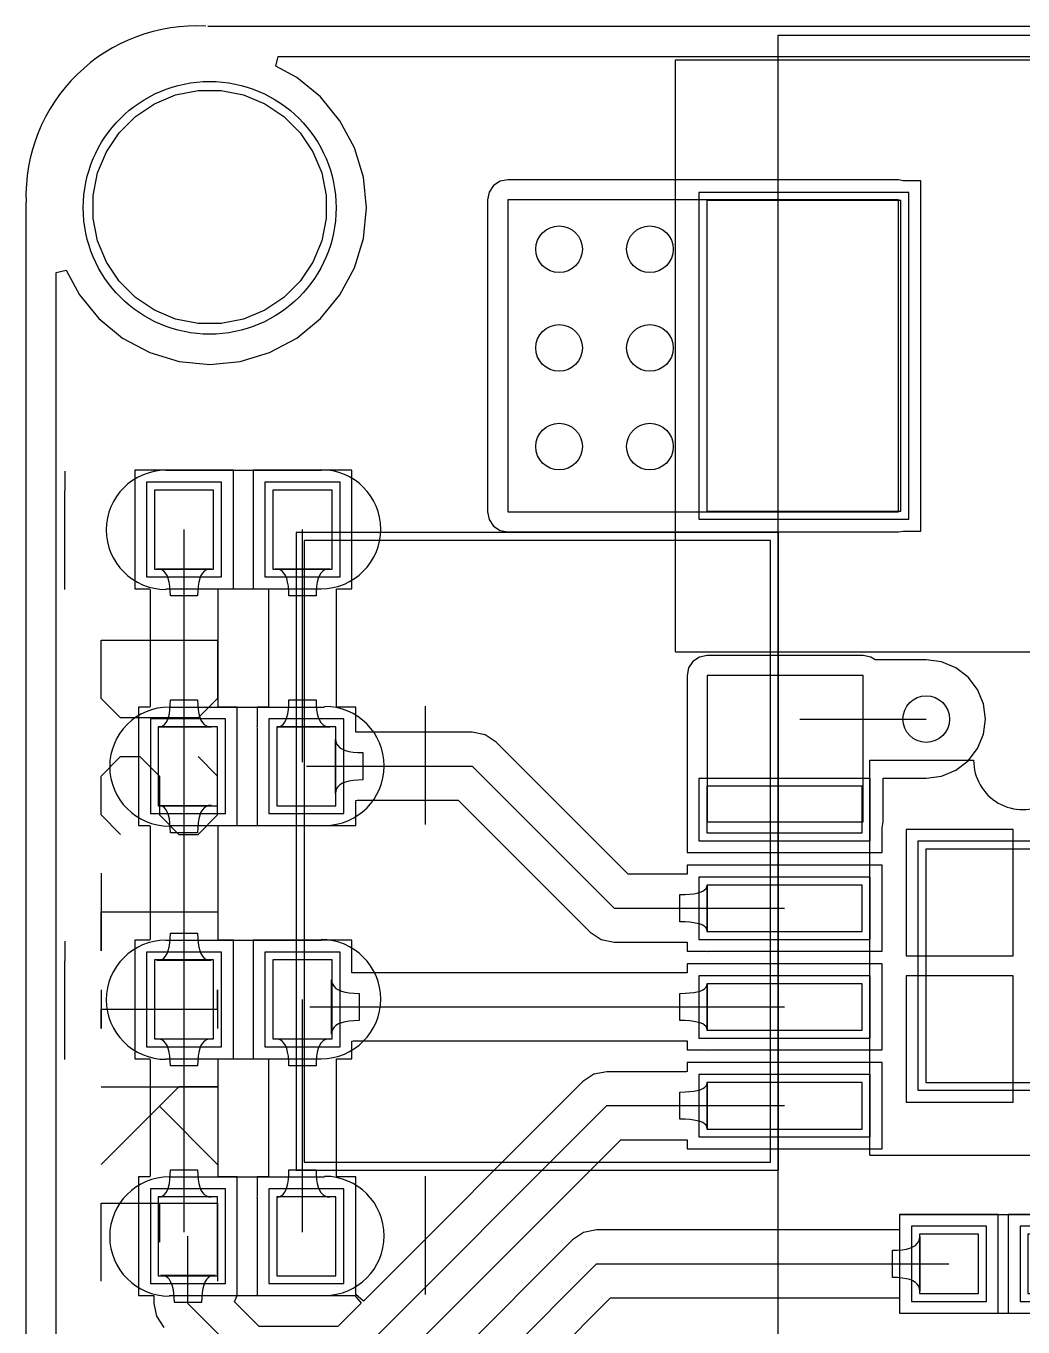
# Model space of a CAD drawing. Header units: millimetres. Extents: x 38 to 147, y 67 to 99.
# Drawn here: x 38.96 to 51.79, y 82.37 to 99.11 of the extents above; entities that cross this region are included whole.
import ezdxf

# ---------------------------------------------------------------- set-up
doc = ezdxf.new("R2010")
doc.units = ezdxf.units.MM
for name, color, linetype in [('BottomOverlay', 54, 'Continuous'), ('BottomPaste', 16, 'Continuous'), ('BottomSolder', 6, 'Continuous'), ('KeepOutLayer', 6, 'Continuous'), ('MultiLayer', 9, 'Continuous'), ('TopLayer', 1, 'Continuous'), ('TopOverlay', 2, 'Continuous'), ('TopPaste', 8, 'Continuous'), ('TopSolder', 216, 'Continuous')]:
    doc.layers.add(name, color=color, linetype=linetype)

# ---------------------------------------------------------------- blocks, each defined once
blk = doc.blocks.new('INTRODUCTOR_1R0_27')
at = {"layer": 'TopLayer'}
for p, q in [((-1.25, 2), (-1.25, -2)), ((1.25, 2), (-1.25, 2)), ((1.25, -2), (1.25, 2)), ((3.45, 2), (3.45, -2)), ((5.95, 2), (3.45, 2)), ((5.95, -2), (5.95, 2)), ((-1.25, -2), (1.25, -2)), ((3.45, -2), (5.95, -2))]:
    blk.add_line(p, q, dxfattribs=at)
at = {"layer": 'TopOverlay'}
for p, q in [((-1.778, 3.81), (-1.778, -3.81)), ((6.35, 3.81), (-1.778, 3.81)), ((6.35, 3.81), (6.35, -3.81)), ((6.35, -3.81), (-1.778, -3.81))]:
    blk.add_line(p, q, dxfattribs=at)
at = {"layer": 'TopPaste'}
for p, q in [((-1.25, 2), (-1.25, -2)), ((1.25, 2), (-1.25, 2)), ((1.25, -2), (1.25, 2)), ((3.45, 2), (3.45, -2)), ((5.95, 2), (3.45, 2)), ((5.95, -2), (5.95, 2)), ((-1.25, -2), (1.25, -2)), ((3.45, -2), (5.95, -2))]:
    blk.add_line(p, q, dxfattribs=at)
at = {"layer": 'TopSolder'}
for p, q in [((-1.352, 2.102), (-1.352, -2.102)), ((1.352, 2.102), (-1.352, 2.102)), ((1.352, -2.102), (1.352, 2.102)), ((3.348, 2.102), (3.348, -2.102)), ((6.052, 2.102), (3.348, 2.102)), ((6.052, -2.102), (6.052, 2.102)), ((-1.352, -2.102), (1.352, -2.102)), ((3.348, -2.102), (6.052, -2.102))]:
    blk.add_line(p, q, dxfattribs=at)
blk = doc.blocks.new('LED_28')
at = {"layer": 'TopLayer'}
for p, q in [((-1.143, 0.508), (-1.143, -0.508)), ((-0.381, 0.508), (-1.143, 0.508)), ((-0.381, -0.508), (-0.381, 0.508)), ((0.381, 0.508), (0.381, -0.508)), ((1.143, 0.508), (0.381, 0.508)), ((1.143, -0.508), (1.143, 0.508)), ((-1.143, -0.508), (-0.381, -0.508)), ((0.381, -0.508), (1.143, -0.508))]:
    blk.add_line(p, q, dxfattribs=at)
at = {"layer": 'TopOverlay'}
for p, q in [((-2.294, 0.751), (-2.294, 0.497)), ((1.003, 0.762), (-0.997, 0.762)), ((-2.294, 0.497), (-2.294, -0.773)), ((1.003, -0.762), (-0.997, -0.762))]:
    blk.add_line(p, q, dxfattribs=at)
for centre, start, end in [((-0.997, -0.004), 90, 270), ((1.003, 0.004), 270, 90)]:
    blk.add_arc(centre, 0.766, start, end, dxfattribs=at)
at = {"layer": 'TopPaste'}
for p, q in [((-1.143, 0.508), (-1.143, -0.508)), ((-0.381, 0.508), (-1.143, 0.508)), ((-0.381, -0.508), (-0.381, 0.508)), ((0.381, 0.508), (0.381, -0.508)), ((1.143, 0.508), (0.381, 0.508)), ((1.143, -0.508), (1.143, 0.508)), ((-1.143, -0.508), (-0.381, -0.508)), ((0.381, -0.508), (1.143, -0.508))]:
    blk.add_line(p, q, dxfattribs=at)
at = {"layer": 'TopSolder'}
for p, q in [((-1.245, 0.61), (-1.245, -0.61)), ((-0.279, 0.61), (-1.245, 0.61)), ((-0.279, -0.61), (-0.279, 0.61)), ((0.279, 0.61), (0.279, -0.61)), ((1.245, 0.61), (0.279, 0.61)), ((1.245, -0.61), (1.245, 0.61)), ((-1.245, -0.61), (-0.279, -0.61)), ((0.279, -0.61), (1.245, -0.61))]:
    blk.add_line(p, q, dxfattribs=at)
blk = doc.blocks.new('LED_29')
at = {"layer": 'TopLayer'}
for p, q in [((-1.143, 0.508), (-1.143, -0.508)), ((-0.381, 0.508), (-1.143, 0.508)), ((-0.381, -0.508), (-0.381, 0.508)), ((0.381, 0.508), (0.381, -0.508)), ((1.143, 0.508), (0.381, 0.508)), ((1.143, -0.508), (1.143, 0.508)), ((-1.143, -0.508), (-0.381, -0.508)), ((0.381, -0.508), (1.143, -0.508))]:
    blk.add_line(p, q, dxfattribs=at)
at = {"layer": 'TopOverlay'}
for p, q in [((-2.294, 0.751), (-2.294, 0.497)), ((1.003, 0.762), (-0.997, 0.762)), ((-2.294, 0.497), (-2.294, -0.773)), ((1.003, -0.762), (-0.997, -0.762))]:
    blk.add_line(p, q, dxfattribs=at)
for centre, start, end in [((-0.997, -0.004), 90, 270), ((1.003, 0.004), 270, 90)]:
    blk.add_arc(centre, 0.766, start, end, dxfattribs=at)
at = {"layer": 'TopPaste'}
for p, q in [((-1.143, 0.508), (-1.143, -0.508)), ((-0.381, 0.508), (-1.143, 0.508)), ((-0.381, -0.508), (-0.381, 0.508)), ((0.381, 0.508), (0.381, -0.508)), ((1.143, 0.508), (0.381, 0.508)), ((1.143, -0.508), (1.143, 0.508)), ((-1.143, -0.508), (-0.381, -0.508)), ((0.381, -0.508), (1.143, -0.508))]:
    blk.add_line(p, q, dxfattribs=at)
at = {"layer": 'TopSolder'}
for p, q in [((-1.245, 0.61), (-1.245, -0.61)), ((-0.279, 0.61), (-1.245, 0.61)), ((-0.279, -0.61), (-0.279, 0.61)), ((0.279, 0.61), (0.279, -0.61)), ((1.245, 0.61), (0.279, 0.61)), ((1.245, -0.61), (1.245, 0.61)), ((-1.245, -0.61), (-0.279, -0.61)), ((0.279, -0.61), (1.245, -0.61))]:
    blk.add_line(p, q, dxfattribs=at)
blk = doc.blocks.new('LED_30')
at = {"layer": 'TopLayer'}
for p, q in [((-1.143, 0.508), (-1.143, -0.508)), ((-0.381, 0.508), (-1.143, 0.508)), ((-0.381, -0.508), (-0.381, 0.508)), ((0.381, 0.508), (0.381, -0.508)), ((1.143, 0.508), (0.381, 0.508)), ((1.143, -0.508), (1.143, 0.508)), ((-1.143, -0.508), (-0.381, -0.508)), ((0.381, -0.508), (1.143, -0.508))]:
    blk.add_line(p, q, dxfattribs=at)
at = {"layer": 'TopOverlay'}
for p, q in [((-2.294, 0.751), (-2.294, 0.497)), ((-0.997, 0.762), (1.003, 0.762)), ((-2.294, -0.773), (-2.294, 0.497)), ((-0.997, -0.762), (1.003, -0.762))]:
    blk.add_line(p, q, dxfattribs=at)
for centre, start, end in [((-0.997, -0.004), 90, 270), ((1.003, 0.004), 270, 90)]:
    blk.add_arc(centre, 0.766, start, end, dxfattribs=at)
at = {"layer": 'TopPaste'}
for p, q in [((-1.143, 0.508), (-1.143, -0.508)), ((-0.381, 0.508), (-1.143, 0.508)), ((-0.381, -0.508), (-0.381, 0.508)), ((0.381, 0.508), (0.381, -0.508)), ((1.143, 0.508), (0.381, 0.508)), ((1.143, -0.508), (1.143, 0.508)), ((-1.143, -0.508), (-0.381, -0.508)), ((0.381, -0.508), (1.143, -0.508))]:
    blk.add_line(p, q, dxfattribs=at)
at = {"layer": 'TopSolder'}
for p, q in [((-1.245, 0.61), (-1.245, -0.61)), ((-0.279, 0.61), (-1.245, 0.61)), ((-0.279, -0.61), (-0.279, 0.61)), ((0.279, 0.61), (0.279, -0.61)), ((1.245, 0.61), (0.279, 0.61)), ((1.245, -0.61), (1.245, 0.61)), ((-1.245, -0.61), (-0.279, -0.61)), ((0.279, -0.61), (1.245, -0.61))]:
    blk.add_line(p, q, dxfattribs=at)
blk = doc.blocks.new('LED_31')
at = {"layer": 'TopLayer'}
for p, q in [((-1.143, 0.508), (-1.143, -0.508)), ((-0.381, 0.508), (-1.143, 0.508)), ((-0.381, -0.508), (-0.381, 0.508)), ((0.381, 0.508), (0.381, -0.508)), ((1.143, 0.508), (0.381, 0.508)), ((1.143, -0.508), (1.143, 0.508)), ((-1.143, -0.508), (-0.381, -0.508)), ((0.381, -0.508), (1.143, -0.508))]:
    blk.add_line(p, q, dxfattribs=at)
at = {"layer": 'TopOverlay'}
for p, q in [((-2.294, 0.751), (-2.294, 0.497)), ((-0.997, 0.762), (1.003, 0.762)), ((-2.294, -0.773), (-2.294, 0.497)), ((-0.997, -0.762), (1.003, -0.762))]:
    blk.add_line(p, q, dxfattribs=at)
for centre, start, end in [((-0.997, -0.004), 90, 270), ((1.003, 0.004), 270, 90)]:
    blk.add_arc(centre, 0.766, start, end, dxfattribs=at)
at = {"layer": 'TopPaste'}
for p, q in [((-1.143, 0.508), (-1.143, -0.508)), ((-0.381, 0.508), (-1.143, 0.508)), ((-0.381, -0.508), (-0.381, 0.508)), ((0.381, 0.508), (0.381, -0.508)), ((1.143, 0.508), (0.381, 0.508)), ((1.143, -0.508), (1.143, 0.508)), ((-1.143, -0.508), (-0.381, -0.508)), ((0.381, -0.508), (1.143, -0.508))]:
    blk.add_line(p, q, dxfattribs=at)
at = {"layer": 'TopSolder'}
for p, q in [((-1.245, 0.61), (-1.245, -0.61)), ((-0.279, 0.61), (-1.245, 0.61)), ((-0.279, -0.61), (-0.279, 0.61)), ((0.279, 0.61), (0.279, -0.61)), ((1.245, 0.61), (0.279, 0.61)), ((1.245, -0.61), (1.245, 0.61)), ((-1.245, -0.61), (-0.279, -0.61)), ((0.279, -0.61), (1.245, -0.61))]:
    blk.add_line(p, q, dxfattribs=at)
blk = doc.blocks.new('R0603_51')
at = {"layer": 'TopLayer'}
for p, q in [((-1.079, 0.381), (-1.079, -0.381)), ((-0.317, 0.381), (-1.079, 0.381)), ((-0.317, -0.381), (-0.317, 0.381)), ((0.317, 0.381), (0.317, -0.381)), ((1.079, 0.381), (0.317, 0.381)), ((1.079, -0.381), (1.079, 0.381)), ((-1.079, -0.381), (-0.317, -0.381)), ((0.317, -0.381), (1.079, -0.381))]:
    blk.add_line(p, q, dxfattribs=at)
at = {"layer": 'TopOverlay'}
for p, q in [((-1.333, -0.635), (-1.333, 0.635)), ((-1.333, 0.635), (1.333, 0.635)), ((1.333, -0.635), (1.333, 0.635)), ((-1.333, -0.635), (1.333, -0.635))]:
    blk.add_line(p, q, dxfattribs=at)
at = {"layer": 'TopPaste'}
for p, q in [((-1.079, 0.381), (-1.079, -0.381)), ((-0.317, 0.381), (-1.079, 0.381)), ((-0.317, -0.381), (-0.317, 0.381)), ((0.317, 0.381), (0.317, -0.381)), ((1.079, 0.381), (0.317, 0.381)), ((1.079, -0.381), (1.079, 0.381)), ((-1.079, -0.381), (-0.317, -0.381)), ((0.317, -0.381), (1.079, -0.381))]:
    blk.add_line(p, q, dxfattribs=at)
at = {"layer": 'TopSolder'}
for p, q in [((-1.181, 0.483), (-1.181, -0.483)), ((-0.216, 0.483), (-1.181, 0.483)), ((-0.216, -0.483), (-0.216, 0.483)), ((0.216, 0.483), (0.216, -0.483)), ((1.181, 0.483), (0.216, 0.483)), ((1.181, -0.483), (1.181, 0.483)), ((-1.181, -0.483), (-0.216, -0.483)), ((0.216, -0.483), (1.181, -0.483))]:
    blk.add_line(p, q, dxfattribs=at)
blk = doc.blocks.new('IP5306_60')
at = {"layer": 'TopLayer'}
for p, q in [((-4.084, 1.675), (-4.084, 1.075)), ((-2.085, 1.675), (-4.084, 1.675)), ((-2.085, 1.075), (-2.085, 1.675)), ((1.963, 1.675), (1.963, 1.075)), ((3.963, 1.675), (1.963, 1.675)), ((3.963, 1.075), (3.963, 1.675)), ((-4.084, 1.075), (-2.085, 1.075)), ((1.963, 1.075), (3.963, 1.075)), ((-1.267, 0.865), (-1.267, -2.135)), ((1.233, 0.865), (-1.267, 0.865)), ((1.233, -2.135), (1.233, 0.865)), ((-4.084, 0.405), (-4.084, -0.195)), ((-2.085, 0.405), (-4.084, 0.405)), ((-2.085, -0.195), (-2.085, 0.405)), ((1.963, 0.405), (1.963, -0.195)), ((3.963, 0.405), (1.963, 0.405)), ((3.963, -0.195), (3.963, 0.405)), ((-4.084, -0.195), (-2.085, -0.195)), ((1.963, -0.195), (3.963, -0.195)), ((-4.084, -0.865), (-4.084, -1.465)), ((-2.085, -0.865), (-4.084, -0.865)), ((-2.085, -1.465), (-2.085, -0.865)), ((1.963, -0.865), (1.963, -1.465)), ((3.963, -0.865), (1.963, -0.865)), ((3.963, -1.465), (3.963, -0.865)), ((-4.084, -1.465), (-2.085, -1.465)), ((1.963, -1.465), (3.963, -1.465)), ((-4.084, -2.135), (-4.084, -2.735)), ((-2.085, -2.135), (-4.084, -2.135)), ((-2.085, -2.735), (-2.085, -2.135)), ((-1.267, -2.135), (1.233, -2.135)), ((1.963, -2.135), (1.963, -2.735)), ((3.963, -2.135), (1.963, -2.135)), ((3.963, -2.735), (3.963, -2.135)), ((-4.084, -2.735), (-2.085, -2.735)), ((1.963, -2.735), (3.963, -2.735))]:
    blk.add_line(p, q, dxfattribs=at)
at = {"layer": 'TopOverlay'}
for p, q in [((-1.987, -3.07), (-1.987, 2.01)), ((-1.987, 2.01), (-0.652, 2.01)), ((0.618, 2.01), (1.853, 2.01)), ((1.853, -3.07), (1.853, 2.01)), ((-1.987, -3.07), (1.853, -3.07))]:
    blk.add_line(p, q, dxfattribs=at)
blk.add_arc((-0.017, 2.01), 0.635, 180, 0, dxfattribs=at)
at = {"layer": 'TopPaste'}
for p, q in [((-4.084, 1.675), (-4.084, 1.075)), ((-2.085, 1.675), (-4.084, 1.675)), ((-2.085, 1.075), (-2.085, 1.675)), ((1.963, 1.675), (1.963, 1.075)), ((3.963, 1.675), (1.963, 1.675)), ((3.963, 1.075), (3.963, 1.675)), ((-4.084, 1.075), (-2.085, 1.075)), ((1.963, 1.075), (3.963, 1.075)), ((-1.267, 0.865), (-1.267, -2.135)), ((1.233, 0.865), (-1.267, 0.865)), ((1.233, -2.135), (1.233, 0.865)), ((-4.084, 0.405), (-4.084, -0.195)), ((-2.085, 0.405), (-4.084, 0.405)), ((-2.085, -0.195), (-2.085, 0.405)), ((1.963, 0.405), (1.963, -0.195)), ((3.963, 0.405), (1.963, 0.405)), ((3.963, -0.195), (3.963, 0.405)), ((-4.084, -0.195), (-2.085, -0.195)), ((1.963, -0.195), (3.963, -0.195)), ((-4.084, -0.865), (-4.084, -1.465)), ((-2.085, -0.865), (-4.084, -0.865)), ((-2.085, -1.465), (-2.085, -0.865)), ((1.963, -0.865), (1.963, -1.465)), ((3.963, -0.865), (1.963, -0.865)), ((3.963, -1.465), (3.963, -0.865)), ((-4.084, -1.465), (-2.085, -1.465)), ((1.963, -1.465), (3.963, -1.465)), ((-4.084, -2.135), (-4.084, -2.735)), ((-2.085, -2.135), (-4.084, -2.135)), ((-2.085, -2.735), (-2.085, -2.135)), ((-1.267, -2.135), (1.233, -2.135)), ((1.963, -2.135), (1.963, -2.735)), ((3.963, -2.135), (1.963, -2.135)), ((3.963, -2.735), (3.963, -2.135)), ((-4.084, -2.735), (-2.085, -2.735)), ((1.963, -2.735), (3.963, -2.735))]:
    blk.add_line(p, q, dxfattribs=at)
at = {"layer": 'TopSolder'}
for p, q in [((-4.186, 1.777), (-4.186, 0.974)), ((-1.983, 1.777), (-4.186, 1.777)), ((-1.983, 0.974), (-1.983, 1.777)), ((1.862, 1.777), (1.862, 0.974)), ((4.065, 1.777), (1.862, 1.777)), ((4.065, 0.974), (4.065, 1.777)), ((-4.186, 0.974), (-1.983, 0.974)), ((-1.368, 0.967), (-1.368, -2.237)), ((1.335, 0.967), (-1.368, 0.967)), ((1.335, -2.237), (1.335, 0.967)), ((1.862, 0.974), (4.065, 0.974)), ((-4.186, 0.507), (-4.186, -0.296)), ((-1.983, 0.507), (-4.186, 0.507)), ((-1.983, -0.296), (-1.983, 0.507)), ((1.862, 0.507), (1.862, -0.296)), ((4.065, 0.507), (1.862, 0.507)), ((4.065, -0.296), (4.065, 0.507)), ((-4.186, -0.296), (-1.983, -0.296)), ((1.862, -0.296), (4.065, -0.296)), ((-4.186, -0.763), (-4.186, -1.566)), ((-1.983, -0.763), (-4.186, -0.763)), ((-1.983, -1.566), (-1.983, -0.763)), ((1.862, -0.763), (1.862, -1.566)), ((4.065, -0.763), (1.862, -0.763)), ((4.065, -1.566), (4.065, -0.763)), ((-4.186, -1.566), (-1.983, -1.566)), ((1.862, -1.566), (4.065, -1.566)), ((-4.186, -2.033), (-4.186, -2.836)), ((-1.983, -2.033), (-4.186, -2.033)), ((-1.983, -2.836), (-1.983, -2.033)), ((1.862, -2.033), (1.862, -2.836)), ((4.065, -2.033), (1.862, -2.033)), ((4.065, -2.836), (4.065, -2.033)), ((-1.368, -2.237), (1.335, -2.237)), ((-4.186, -2.836), (-1.983, -2.836)), ((1.862, -2.836), (4.065, -2.836))]:
    blk.add_line(p, q, dxfattribs=at)
blk = doc.blocks.new('18650_SMT_B_63')
at = {"layer": 'BottomOverlay'}
for p, q in [((69.985, 9.42), (69.985, -11.58)), ((69.985, -11.58), (-7.015, -11.58))]:
    blk.add_line(p, q, dxfattribs=at)
at = {"layer": 'BottomPaste'}
for p, q in [((70.085, 2.92), (70.085, -5.08)), ((76.085, 2.92), (70.085, 2.92)), ((76.085, -5.08), (76.085, 2.92)), ((70.085, -5.08), (76.085, -5.08))]:
    blk.add_line(p, q, dxfattribs=at)
at = {"layer": 'BottomSolder'}
for p, q in [((69.983, 3.022), (69.983, -5.181)), ((76.187, 3.022), (69.983, 3.022)), ((76.187, -5.181), (76.187, 3.022)), ((69.983, -5.181), (76.187, -5.181))]:
    blk.add_line(p, q, dxfattribs=at)

msp = doc.modelspace()

# ---------------------------------------------------------------- linework, layer by layer
at = {"layer": 'BottomOverlay'}
for p, q in [((39.928, 91.211), (41.427, 91.211)), ((39.928, 90.462), (39.928, 91.211)), ((41.427, 91.211), (41.427, 90.462)), ((40.178, 90.212), (39.928, 90.462)), ((41.427, 90.462), (41.177, 90.212)), ((41.177, 90.212), (40.178, 90.212)), ((39.928, 89.462), (40.178, 89.712)), ((40.178, 89.712), (40.428, 89.712)), ((40.428, 89.712), (40.678, 89.462)), ((41.427, 89.462), (41.177, 89.712)), ((39.928, 88.962), (39.928, 89.462)), ((40.678, 89.462), (40.678, 88.962)), ((41.427, 88.962), (41.427, 89.462)), ((40.178, 88.712), (39.928, 88.962)), ((40.678, 88.962), (40.928, 88.712)), ((41.177, 88.712), (41.427, 88.962)), ((40.928, 88.712), (41.177, 88.712)), ((39.928, 88.212), (39.928, 87.213)), ((39.928, 87.213), (39.928, 87.713)), ((39.928, 87.713), (41.427, 87.713)), ((39.928, 86.713), (39.928, 86.213)), ((41.427, 86.463), (41.427, 86.713)), ((41.427, 86.713), (41.427, 86.213)), ((39.928, 86.213), (39.928, 86.463)), ((39.928, 86.463), (41.427, 86.463)), ((39.928, 85.463), (41.427, 85.463)), ((40.928, 85.463), (39.928, 84.464)), ((41.427, 85.463), (40.928, 85.463)), ((39.928, 84.464), (40.678, 85.213)), ((40.678, 85.213), (41.427, 84.464)), ((39.928, 82.964), (39.928, 83.964)), ((39.928, 83.964), (41.427, 83.964)), ((40.678, 83.964), (40.678, 83.464)), ((41.427, 83.964), (41.427, 82.964))]:
    msp.add_line(p, q, dxfattribs=at)
at = {"layer": 'KeepOutLayer'}
for p, q in [((41.3, 99.111), (141.272, 99.111)), ((38.964, 68.859), (38.964, 96.847))]:
    msp.add_line(p, q, dxfattribs=at)
msp.add_circle((41.326, 96.774), 1.626, dxfattribs=at)
msp.add_arc((41.15, 96.926), 2.188, 86.6822, 182.0503, dxfattribs=at)
at = {"layer": 'MultiLayer'}
for p, q in [((40.888, 98.227), (41.178, 98.284)), ((41.178, 98.284), (41.326, 98.284)), ((41.326, 98.284), (41.474, 98.284)), ((41.474, 98.284), (41.763, 98.227)), ((40.37, 97.949), (40.615, 98.114)), ((40.615, 98.114), (40.888, 98.227)), ((41.763, 98.227), (42.036, 98.114)), ((42.036, 98.114), (42.282, 97.949)), ((40.161, 97.74), (40.37, 97.949)), ((42.282, 97.949), (42.491, 97.74)), ((39.997, 97.495), (40.161, 97.74)), ((42.491, 97.74), (42.655, 97.495)), ((39.883, 97.222), (39.997, 97.495)), ((42.655, 97.495), (42.768, 97.222)), ((39.826, 96.932), (39.883, 97.222)), ((42.768, 97.222), (42.826, 96.932)), ((39.826, 96.784), (39.826, 96.932)), ((42.826, 96.932), (42.826, 96.784)), ((39.826, 96.637), (39.826, 96.784)), ((42.826, 96.784), (42.826, 96.637)), ((39.883, 96.347), (39.826, 96.637)), ((42.826, 96.637), (42.768, 96.347)), ((39.997, 96.074), (39.883, 96.347)), ((42.768, 96.347), (42.655, 96.074)), ((40.161, 95.828), (39.997, 96.074)), ((42.655, 96.074), (42.491, 95.828)), ((40.37, 95.619), (40.161, 95.828)), ((42.491, 95.828), (42.282, 95.619)), ((40.615, 95.455), (40.37, 95.619)), ((42.282, 95.619), (42.036, 95.455)), ((40.888, 95.342), (40.615, 95.455)), ((42.036, 95.455), (41.763, 95.342)), ((41.178, 95.284), (40.888, 95.342)), ((41.326, 95.284), (41.178, 95.284)), ((41.326, 95.284), (41.326, 95.284)), ((41.474, 95.284), (41.326, 95.284)), ((41.763, 95.342), (41.474, 95.284))]:
    msp.add_line(p, q, dxfattribs=at)
for centre in [(45.822, 96.241), (46.99, 96.241), (45.822, 94.971), (46.99, 94.971), (45.822, 93.701), (46.99, 93.701), (50.546, 90.195)]:
    msp.add_circle(centre, 0.3, dxfattribs=at)
at = {"layer": 'TopLayer'}
for p, q in [((42.175, 98.595), (42.207, 98.722)), ((42.207, 98.722), (61.93, 98.722)), ((42.446, 98.45), (42.175, 98.595)), ((42.752, 98.2), (42.446, 98.45)), ((43.002, 97.894), (42.752, 98.2)), ((43.189, 97.546), (43.002, 97.894)), ((43.303, 97.167), (43.189, 97.546)), ((43.342, 96.774), (43.303, 97.167)), ((45.062, 97.115), (44.978, 97.059)), ((45.161, 97.135), (45.062, 97.115)), ((50.19, 97.135), (45.161, 97.135)), ((50.249, 97.123), (50.19, 97.135)), ((50.475, 97.123), (50.249, 97.123)), ((50.475, 92.615), (50.475, 97.123)), ((44.922, 96.975), (44.902, 96.876)), ((44.978, 97.059), (44.922, 96.975)), ((43.303, 96.381), (43.342, 96.774)), ((44.902, 96.876), (44.902, 92.862)), ((45.161, 96.876), (45.161, 92.862)), ((50.19, 96.876), (45.161, 96.876)), ((50.19, 92.862), (50.19, 96.876)), ((43.189, 96.002), (43.303, 96.381)), ((39.352, 95.94), (39.479, 95.971)), ((39.352, 81.933), (39.352, 95.94)), ((39.479, 95.971), (39.649, 95.654)), ((43.002, 95.654), (43.189, 96.002)), ((39.649, 95.654), (39.9, 95.348)), ((42.752, 95.348), (43.002, 95.654)), ((39.9, 95.348), (40.206, 95.098)), ((42.446, 95.098), (42.752, 95.348)), ((40.206, 95.098), (40.554, 94.911)), ((42.097, 94.911), (42.446, 95.098)), ((40.554, 94.911), (40.932, 94.796)), ((40.932, 94.796), (41.326, 94.758)), ((41.326, 94.758), (41.719, 94.796)), ((41.719, 94.796), (42.097, 94.911)), ((41.631, 93.396), (40.361, 93.396)), ((40.361, 93.396), (40.361, 91.872)), ((41.631, 91.872), (41.631, 93.396)), ((43.155, 93.396), (41.885, 93.396)), ((41.885, 93.396), (41.885, 91.872)), ((43.155, 91.872), (43.155, 93.396)), ((44.902, 92.862), (44.922, 92.763)), ((44.922, 92.763), (44.978, 92.679)), ((45.161, 92.862), (50.19, 92.862)), ((40.996, 83.591), (40.996, 92.634)), ((42.52, 89.639), (42.52, 92.634)), ((44.978, 92.679), (45.062, 92.623)), ((45.062, 92.623), (45.161, 92.603)), ((45.161, 92.603), (50.19, 92.603)), ((50.19, 92.603), (50.249, 92.615)), ((50.249, 92.615), (50.475, 92.615)), ((40.679, 92.125), (40.646, 92.129)), ((40.646, 92.129), (41.346, 92.129)), ((40.709, 92.115), (40.679, 92.125)), ((40.735, 92.097), (40.709, 92.115)), ((40.758, 92.073), (40.735, 92.097)), ((40.777, 92.041), (40.758, 92.073)), ((41.234, 92.073), (41.214, 92.041)), ((41.256, 92.097), (41.234, 92.073)), ((41.283, 92.115), (41.256, 92.097)), ((41.312, 92.125), (41.283, 92.115)), ((41.346, 92.129), (41.312, 92.125)), ((42.203, 92.125), (42.17, 92.129)), ((42.17, 92.129), (42.87, 92.129)), ((42.233, 92.115), (42.203, 92.125)), ((42.259, 92.097), (42.233, 92.115)), ((42.282, 92.073), (42.259, 92.097)), ((42.301, 92.041), (42.282, 92.073)), ((42.758, 92.073), (42.738, 92.041)), ((42.78, 92.097), (42.758, 92.073)), ((42.807, 92.115), (42.78, 92.097)), ((42.836, 92.125), (42.807, 92.115)), ((42.87, 92.129), (42.836, 92.125)), ((40.793, 92.003), (40.777, 92.041)), ((40.805, 91.957), (40.793, 92.003)), ((40.814, 91.905), (40.805, 91.957)), ((41.186, 91.957), (41.178, 91.905)), ((41.199, 92.003), (41.186, 91.957)), ((41.214, 92.041), (41.199, 92.003)), ((42.317, 92.003), (42.301, 92.041)), ((42.329, 91.957), (42.317, 92.003)), ((42.338, 91.905), (42.329, 91.957)), ((42.71, 91.957), (42.702, 91.905)), ((42.723, 92.003), (42.71, 91.957)), ((42.738, 92.041), (42.723, 92.003)), ((40.361, 91.872), (40.557, 91.872)), ((40.557, 91.872), (40.558, 91.853)), ((40.558, 91.853), (40.558, 90.361)), ((40.819, 91.845), (40.814, 91.905)), ((40.821, 91.779), (40.819, 91.845)), ((41.171, 91.779), (40.821, 91.779)), ((41.172, 91.845), (41.171, 91.779)), ((41.178, 91.905), (41.172, 91.845)), ((41.433, 91.853), (41.435, 91.872)), ((41.433, 90.369), (41.433, 91.853)), ((41.435, 91.872), (41.631, 91.872)), ((41.885, 91.872), (42.081, 91.872)), ((42.081, 91.872), (42.082, 91.853)), ((42.082, 91.853), (42.082, 90.361)), ((42.343, 91.845), (42.338, 91.905)), ((42.345, 91.779), (42.343, 91.845)), ((42.695, 91.779), (42.345, 91.779)), ((42.696, 91.845), (42.695, 91.779)), ((42.702, 91.905), (42.696, 91.845)), ((42.957, 91.853), (42.959, 91.872)), ((42.957, 90.369), (42.957, 91.853)), ((42.959, 91.872), (43.155, 91.872)), ((47.543, 90.937), (47.487, 90.853)), ((47.627, 90.993), (47.543, 90.937)), ((47.727, 91.013), (47.627, 90.993)), ((49.733, 91.013), (47.727, 91.013)), ((49.832, 90.993), (49.733, 91.013)), ((49.889, 90.956), (49.832, 90.993)), ((50.546, 90.956), (49.889, 90.956)), ((50.743, 90.93), (50.546, 90.956)), ((50.926, 90.854), (50.743, 90.93)), ((47.487, 90.853), (47.468, 90.754)), ((47.468, 90.754), (47.468, 88.875)), ((47.727, 90.754), (47.727, 88.875)), ((49.733, 90.754), (47.727, 90.754)), ((49.733, 88.875), (49.733, 90.754)), ((51.084, 90.733), (50.926, 90.854)), ((51.205, 90.576), (51.084, 90.733)), ((51.281, 90.392), (51.205, 90.576)), ((40.819, 90.376), (40.821, 90.443)), ((40.821, 90.443), (41.171, 90.443)), ((41.171, 90.443), (41.172, 90.376)), ((42.343, 90.376), (42.345, 90.443)), ((42.345, 90.443), (42.695, 90.443)), ((42.695, 90.443), (42.696, 90.376)), ((40.557, 90.35), (40.411, 90.35)), ((40.411, 90.35), (40.411, 90.102)), ((40.558, 90.361), (40.557, 90.35)), ((40.796, 90.219), (40.807, 90.264)), ((40.807, 90.264), (40.815, 90.317)), ((40.815, 90.317), (40.819, 90.376)), ((41.172, 90.376), (41.178, 90.317)), ((41.178, 90.317), (41.186, 90.264)), ((41.186, 90.264), (41.199, 90.219)), ((41.435, 90.35), (41.433, 90.369)), ((41.681, 90.35), (41.435, 90.35)), ((41.681, 88.826), (41.681, 90.35)), ((42.081, 90.35), (41.935, 90.35)), ((41.935, 90.35), (41.935, 90.102)), ((42.082, 90.361), (42.081, 90.35)), ((42.32, 90.219), (42.331, 90.264)), ((42.331, 90.264), (42.339, 90.317)), ((42.339, 90.317), (42.343, 90.376)), ((42.696, 90.376), (42.702, 90.317)), ((42.702, 90.317), (42.71, 90.264)), ((42.71, 90.264), (42.723, 90.219)), ((42.959, 90.35), (42.957, 90.369)), ((43.205, 90.35), (42.959, 90.35)), ((43.205, 90.027), (43.205, 90.35)), ((51.307, 90.195), (51.281, 90.392)), ((40.411, 90.102), (40.409, 90.093)), ((40.409, 90.093), (40.411, 90.083)), ((40.411, 90.083), (40.411, 90.062)), ((40.668, 90.093), (40.697, 90.096)), ((41.346, 90.093), (40.668, 90.093)), ((40.697, 90.096), (40.723, 90.107)), ((40.723, 90.107), (40.746, 90.124)), ((40.746, 90.124), (40.766, 90.149)), ((40.766, 90.149), (40.783, 90.18)), ((40.783, 90.18), (40.796, 90.219)), ((41.199, 90.219), (41.214, 90.18)), ((41.214, 90.18), (41.234, 90.149)), ((41.234, 90.149), (41.256, 90.124)), ((41.256, 90.124), (41.283, 90.107)), ((41.283, 90.107), (41.312, 90.096)), ((41.312, 90.096), (41.346, 90.093)), ((41.935, 90.102), (41.933, 90.093)), ((41.933, 90.093), (41.935, 90.083)), ((41.935, 90.083), (41.935, 90.062)), ((42.192, 90.093), (42.221, 90.096)), ((42.87, 90.093), (42.192, 90.093)), ((42.221, 90.096), (42.247, 90.107)), ((42.247, 90.107), (42.27, 90.124)), ((42.27, 90.124), (42.29, 90.149)), ((42.29, 90.149), (42.307, 90.18)), ((42.307, 90.18), (42.32, 90.219)), ((42.723, 90.219), (42.738, 90.18)), ((42.738, 90.18), (42.758, 90.149)), ((42.758, 90.149), (42.78, 90.124)), ((42.78, 90.124), (42.807, 90.107)), ((42.807, 90.107), (42.836, 90.096)), ((42.836, 90.096), (42.87, 90.093)), ((48.92, 90.195), (50.546, 90.195)), ((51.281, 89.999), (51.307, 90.195)), ((40.411, 90.062), (40.411, 90.062)), ((40.411, 90.062), (40.411, 90.061)), ((40.411, 90.061), (40.411, 89.114)), ((41.935, 90.062), (41.935, 90.062)), ((41.935, 90.062), (41.935, 90.061)), ((41.935, 90.061), (41.935, 88.826)), ((42.945, 89.238), (42.945, 89.938)), ((42.945, 89.938), (42.949, 89.905)), ((42.949, 89.905), (42.959, 89.875)), ((43.223, 90.025), (43.205, 90.027)), ((44.702, 90.025), (43.223, 90.025)), ((44.869, 89.992), (44.702, 90.025)), ((45.011, 89.897), (44.869, 89.992)), ((46.71, 88.198), (45.011, 89.897)), ((51.205, 89.815), (51.281, 89.999)), ((42.959, 89.875), (42.977, 89.849)), ((42.977, 89.849), (43.002, 89.826)), ((43.002, 89.826), (43.034, 89.807)), ((43.034, 89.807), (43.072, 89.791)), ((43.072, 89.791), (43.118, 89.779)), ((43.118, 89.779), (43.171, 89.77)), ((43.171, 89.77), (43.231, 89.765)), ((43.231, 89.765), (43.298, 89.763)), ((43.298, 89.763), (43.298, 89.413)), ((51.084, 89.658), (51.205, 89.815)), ((42.57, 89.588), (44.702, 89.588)), ((44.702, 89.588), (46.529, 87.761)), ((50.926, 89.537), (51.084, 89.658)), ((43.118, 89.397), (43.072, 89.385)), ((43.171, 89.406), (43.118, 89.397)), ((43.231, 89.411), (43.171, 89.406)), ((43.298, 89.413), (43.231, 89.411)), ((49.992, 88.875), (49.992, 89.435)), ((49.992, 89.435), (50.546, 89.435)), ((50.546, 89.435), (50.743, 89.461)), ((50.743, 89.461), (50.926, 89.537)), ((42.949, 89.271), (42.945, 89.238)), ((42.959, 89.301), (42.949, 89.271)), ((42.977, 89.327), (42.959, 89.301)), ((43.002, 89.35), (42.977, 89.327)), ((43.034, 89.369), (43.002, 89.35)), ((43.072, 89.385), (43.034, 89.369)), ((40.411, 89.092), (40.409, 89.082)), ((40.409, 89.082), (40.411, 89.072)), ((40.411, 89.114), (40.411, 89.114)), ((40.411, 89.114), (40.411, 89.113)), ((40.411, 89.113), (40.411, 89.092)), ((40.411, 89.072), (40.411, 88.826)), ((40.668, 89.083), (41.346, 89.086)), ((40.697, 89.079), (40.668, 89.083)), ((40.723, 89.069), (40.697, 89.079)), ((40.746, 89.051), (40.723, 89.069)), ((41.283, 89.072), (41.256, 89.054)), ((41.312, 89.082), (41.283, 89.072)), ((41.346, 89.086), (41.312, 89.082)), ((43.205, 89.149), (43.223, 89.15)), ((43.205, 88.826), (43.205, 89.149)), ((43.223, 89.15), (44.521, 89.15)), ((44.521, 89.15), (46.22, 87.452)), ((40.766, 89.027), (40.746, 89.051)), ((40.783, 88.995), (40.766, 89.027)), ((40.796, 88.957), (40.783, 88.995)), ((40.807, 88.911), (40.796, 88.957)), ((40.815, 88.859), (40.807, 88.911)), ((41.186, 88.913), (41.178, 88.86)), ((41.199, 88.958), (41.186, 88.913)), ((41.214, 88.997), (41.199, 88.958)), ((41.234, 89.029), (41.214, 88.997)), ((41.256, 89.054), (41.234, 89.029)), ((40.411, 88.826), (40.557, 88.826)), ((40.557, 88.826), (40.558, 88.814)), ((40.558, 88.814), (40.558, 87.367)), ((40.819, 88.799), (40.815, 88.859)), ((40.821, 88.733), (40.819, 88.799)), ((41.171, 88.733), (40.821, 88.733)), ((41.172, 88.8), (41.171, 88.733)), ((41.178, 88.86), (41.172, 88.8)), ((41.433, 88.808), (41.435, 88.826)), ((41.433, 87.367), (41.433, 88.808)), ((41.435, 88.826), (41.681, 88.826)), ((41.935, 88.826), (43.205, 88.826)), ((47.468, 88.875), (47.469, 88.87)), ((47.469, 88.87), (47.469, 88.477)), ((47.727, 88.875), (49.733, 88.875)), ((49.977, 88.796), (49.992, 88.875)), ((49.977, 88.477), (49.977, 88.796)), ((51.664, 88.774), (50.287, 88.774)), ((50.287, 88.774), (50.287, 87.147)), ((51.664, 87.147), (51.664, 88.774)), ((47.469, 88.477), (49.977, 88.477)), ((47.716, 88.315), (47.469, 88.315)), ((47.469, 88.315), (47.469, 88.199)), ((47.726, 88.317), (47.716, 88.315)), ((47.735, 88.315), (47.726, 88.317)), ((49.977, 88.315), (47.735, 88.315)), ((49.977, 87.207), (49.977, 88.315)), ((47.456, 88.198), (46.71, 88.198)), ((47.469, 88.199), (47.456, 88.198)), ((47.722, 88.035), (47.726, 88.058)), ((47.726, 88.058), (47.726, 87.464)), ((47.376, 87.936), (47.442, 87.937)), ((47.376, 87.586), (47.376, 87.936)), ((47.442, 87.937), (47.554, 87.947)), ((47.554, 87.947), (47.6, 87.955)), ((47.6, 87.955), (47.638, 87.966)), ((47.638, 87.966), (47.67, 87.98)), ((47.67, 87.98), (47.694, 87.996)), ((47.694, 87.996), (47.712, 88.014)), ((47.712, 88.014), (47.722, 88.035)), ((46.529, 87.761), (48.723, 87.761)), ((47.442, 87.585), (47.376, 87.586)), ((47.502, 87.581), (47.442, 87.585)), ((47.554, 87.575), (47.502, 87.581)), ((47.6, 87.566), (47.554, 87.575)), ((47.638, 87.555), (47.6, 87.566)), ((47.67, 87.542), (47.638, 87.555)), ((40.819, 87.374), (40.821, 87.442)), ((40.821, 87.442), (41.171, 87.442)), ((41.171, 87.442), (41.172, 87.374)), ((46.22, 87.452), (46.362, 87.357)), ((47.694, 87.526), (47.67, 87.542)), ((47.712, 87.508), (47.694, 87.526)), ((47.722, 87.487), (47.712, 87.508)), ((47.726, 87.464), (47.722, 87.487)), ((40.557, 87.349), (40.361, 87.349)), ((40.361, 87.349), (40.361, 85.825)), ((40.558, 87.367), (40.557, 87.349)), ((40.793, 87.216), (40.805, 87.261)), ((40.805, 87.261), (40.814, 87.314)), ((40.814, 87.314), (40.819, 87.374)), ((41.172, 87.374), (41.178, 87.314)), ((41.178, 87.314), (41.186, 87.261)), ((41.186, 87.261), (41.199, 87.216)), ((41.435, 87.349), (41.433, 87.367)), ((41.631, 87.349), (41.435, 87.349)), ((41.631, 85.825), (41.631, 87.349)), ((43.155, 87.349), (41.885, 87.349)), ((41.885, 87.349), (41.885, 85.825)), ((43.155, 86.93), (43.155, 87.349)), ((46.362, 87.357), (46.529, 87.323)), ((46.529, 87.323), (47.469, 87.323)), ((47.469, 87.323), (47.469, 87.207)), ((40.646, 87.088), (40.679, 87.092)), ((41.346, 87.088), (40.646, 87.088)), ((40.679, 87.092), (40.709, 87.103)), ((40.709, 87.103), (40.735, 87.12)), ((40.735, 87.12), (40.758, 87.145)), ((40.758, 87.145), (40.777, 87.177)), ((40.777, 87.177), (40.793, 87.216)), ((41.199, 87.216), (41.214, 87.177)), ((41.214, 87.177), (41.234, 87.145)), ((41.234, 87.145), (41.256, 87.12)), ((41.256, 87.12), (41.283, 87.103)), ((41.283, 87.103), (41.312, 87.092)), ((41.312, 87.092), (41.346, 87.088)), ((47.469, 87.207), (47.716, 87.207)), ((47.716, 87.207), (47.726, 87.205)), ((47.726, 87.205), (47.735, 87.207)), ((47.735, 87.207), (49.977, 87.207)), ((50.287, 87.147), (51.664, 87.147)), ((43.173, 86.928), (43.155, 86.93)), ((47.456, 86.928), (43.173, 86.928)), ((47.469, 86.929), (47.456, 86.928)), ((47.716, 87.045), (47.469, 87.045)), ((47.469, 87.045), (47.469, 86.929)), ((47.726, 87.047), (47.716, 87.045)), ((47.735, 87.045), (47.726, 87.047)), ((49.977, 87.045), (47.735, 87.045)), ((49.977, 85.937), (49.977, 87.045)), ((51.664, 86.893), (50.287, 86.893)), ((50.287, 86.893), (50.287, 85.266)), ((51.664, 85.266), (51.664, 86.893)), ((42.895, 86.141), (42.895, 86.841)), ((42.895, 86.841), (42.898, 86.808)), ((42.898, 86.808), (42.909, 86.778)), ((42.909, 86.778), (42.926, 86.752)), ((42.926, 86.752), (42.951, 86.729)), ((42.951, 86.729), (42.983, 86.71)), ((47.67, 86.71), (47.694, 86.726)), ((47.694, 86.726), (47.712, 86.744)), ((47.712, 86.744), (47.722, 86.765)), ((47.722, 86.765), (47.726, 86.788)), ((47.726, 86.788), (47.726, 86.194)), ((42.52, 83.591), (42.52, 86.587)), ((42.983, 86.71), (43.022, 86.694)), ((43.022, 86.694), (43.068, 86.682)), ((43.068, 86.682), (43.12, 86.673)), ((43.12, 86.673), (43.18, 86.668)), ((43.18, 86.668), (43.248, 86.666)), ((43.248, 86.666), (43.248, 86.316)), ((47.376, 86.666), (47.442, 86.667)), ((47.376, 86.316), (47.376, 86.666)), ((47.442, 86.667), (47.554, 86.677)), ((47.554, 86.677), (47.6, 86.685)), ((47.6, 86.685), (47.638, 86.696)), ((47.638, 86.696), (47.67, 86.71)), ((42.615, 86.491), (48.723, 86.491)), ((42.926, 86.23), (42.909, 86.204)), ((42.951, 86.253), (42.926, 86.23)), ((42.983, 86.272), (42.951, 86.253)), ((43.022, 86.288), (42.983, 86.272)), ((43.068, 86.3), (43.022, 86.288)), ((43.12, 86.309), (43.068, 86.3)), ((43.18, 86.314), (43.12, 86.309)), ((43.248, 86.316), (43.18, 86.314)), ((47.442, 86.315), (47.376, 86.316)), ((47.502, 86.311), (47.442, 86.315)), ((47.554, 86.305), (47.502, 86.311)), ((47.6, 86.296), (47.554, 86.305)), ((47.638, 86.285), (47.6, 86.296)), ((47.67, 86.272), (47.638, 86.285)), ((47.694, 86.256), (47.67, 86.272)), ((47.712, 86.238), (47.694, 86.256)), ((47.722, 86.217), (47.712, 86.238)), ((47.726, 86.194), (47.722, 86.217)), ((40.679, 86.078), (40.646, 86.082)), ((40.646, 86.082), (41.346, 86.082)), ((40.709, 86.068), (40.679, 86.078)), ((40.735, 86.05), (40.709, 86.068)), ((40.758, 86.026), (40.735, 86.05)), ((41.256, 86.05), (41.234, 86.026)), ((41.283, 86.068), (41.256, 86.05)), ((41.312, 86.078), (41.283, 86.068)), ((41.346, 86.082), (41.312, 86.078)), ((42.203, 86.078), (42.17, 86.082)), ((42.17, 86.082), (42.87, 86.082)), ((42.233, 86.068), (42.203, 86.078)), ((42.259, 86.05), (42.233, 86.068)), ((42.282, 86.026), (42.259, 86.05)), ((42.78, 86.05), (42.758, 86.026)), ((42.807, 86.068), (42.78, 86.05)), ((42.836, 86.078), (42.807, 86.068)), ((42.87, 86.082), (42.836, 86.078)), ((42.898, 86.174), (42.895, 86.141)), ((42.909, 86.204), (42.898, 86.174)), ((43.155, 86.052), (43.173, 86.053)), ((43.155, 85.825), (43.155, 86.052)), ((43.173, 86.053), (47.469, 86.053)), ((47.469, 86.053), (47.469, 85.937)), ((40.777, 85.994), (40.758, 86.026)), ((40.793, 85.956), (40.777, 85.994)), ((40.805, 85.91), (40.793, 85.956)), ((40.814, 85.858), (40.805, 85.91)), ((41.186, 85.91), (41.178, 85.858)), ((41.199, 85.956), (41.186, 85.91)), ((41.214, 85.994), (41.199, 85.956)), ((41.234, 86.026), (41.214, 85.994)), ((42.301, 85.994), (42.282, 86.026)), ((42.317, 85.956), (42.301, 85.994)), ((42.329, 85.91), (42.317, 85.956)), ((42.338, 85.858), (42.329, 85.91)), ((42.71, 85.91), (42.702, 85.858)), ((42.723, 85.956), (42.71, 85.91)), ((42.738, 85.994), (42.723, 85.956)), ((42.758, 86.026), (42.738, 85.994)), ((47.469, 85.937), (47.716, 85.937)), ((47.716, 85.937), (47.726, 85.935)), ((47.726, 85.935), (47.735, 85.937)), ((47.735, 85.937), (49.977, 85.937)), ((40.361, 85.825), (40.557, 85.825)), ((40.557, 85.825), (40.558, 85.806)), ((40.558, 85.806), (40.558, 84.314)), ((40.819, 85.798), (40.814, 85.858)), ((40.821, 85.732), (40.819, 85.798)), ((41.171, 85.732), (40.821, 85.732)), ((41.172, 85.798), (41.171, 85.732)), ((41.178, 85.858), (41.172, 85.798)), ((41.433, 85.806), (41.435, 85.825)), ((41.433, 84.321), (41.433, 85.806)), ((41.435, 85.825), (41.631, 85.825)), ((41.885, 85.825), (42.081, 85.825)), ((42.081, 85.825), (42.082, 85.806)), ((42.082, 85.806), (42.082, 84.314)), ((42.343, 85.798), (42.338, 85.858)), ((42.345, 85.732), (42.343, 85.798)), ((42.695, 85.732), (42.345, 85.732)), ((42.696, 85.798), (42.695, 85.732)), ((42.702, 85.858), (42.696, 85.798)), ((42.957, 85.806), (42.959, 85.825)), ((42.957, 84.321), (42.957, 85.806)), ((42.959, 85.825), (43.155, 85.825)), ((47.716, 85.775), (47.469, 85.775)), ((47.469, 85.775), (47.469, 85.659)), ((47.726, 85.777), (47.716, 85.775)), ((47.735, 85.775), (47.726, 85.777)), ((49.977, 85.775), (47.735, 85.775)), ((49.977, 84.667), (49.977, 85.775)), ((46.268, 85.625), (46.126, 85.53)), ((46.435, 85.658), (46.268, 85.625)), ((47.456, 85.658), (46.435, 85.658)), ((47.469, 85.659), (47.456, 85.658)), ((46.126, 85.53), (43.303, 82.707)), ((47.376, 85.396), (47.442, 85.397)), ((47.376, 85.046), (47.376, 85.396)), ((47.442, 85.397), (47.554, 85.407)), ((47.554, 85.407), (47.6, 85.415)), ((47.6, 85.415), (47.638, 85.426)), ((47.638, 85.426), (47.67, 85.44)), ((47.67, 85.44), (47.694, 85.456)), ((47.694, 85.456), (47.712, 85.474)), ((47.712, 85.474), (47.722, 85.495)), ((47.722, 85.495), (47.726, 85.518)), ((47.726, 85.518), (47.726, 84.924)), ((43.155, 81.94), (46.435, 85.221)), ((46.435, 85.221), (48.723, 85.221)), ((50.287, 85.266), (51.664, 85.266)), ((47.442, 85.045), (47.376, 85.046)), ((47.502, 85.041), (47.442, 85.045)), ((47.554, 85.035), (47.502, 85.041)), ((47.6, 85.026), (47.554, 85.035)), ((47.638, 85.015), (47.6, 85.026)), ((47.67, 85.002), (47.638, 85.015)), ((47.694, 84.986), (47.67, 85.002)), ((47.712, 84.968), (47.694, 84.986)), ((47.722, 84.947), (47.712, 84.968)), ((47.726, 84.924), (47.722, 84.947)), ((43.464, 81.631), (46.616, 84.783)), ((46.616, 84.783), (47.469, 84.783)), ((47.469, 84.783), (47.469, 84.667)), ((47.469, 84.667), (47.716, 84.667)), ((47.716, 84.667), (47.726, 84.665)), ((47.726, 84.665), (47.735, 84.667)), ((47.735, 84.667), (49.977, 84.667)), ((40.819, 84.329), (40.821, 84.396)), ((40.821, 84.396), (41.171, 84.396)), ((41.171, 84.396), (41.172, 84.329)), ((42.343, 84.329), (42.345, 84.396)), ((42.345, 84.396), (42.695, 84.396)), ((42.695, 84.396), (42.696, 84.329)), ((40.557, 84.303), (40.411, 84.303)), ((40.411, 84.303), (40.411, 84.055)), ((40.558, 84.314), (40.557, 84.303)), ((40.796, 84.172), (40.807, 84.217)), ((40.807, 84.217), (40.815, 84.27)), ((40.815, 84.27), (40.819, 84.329)), ((41.172, 84.329), (41.178, 84.27)), ((41.178, 84.27), (41.186, 84.217)), ((41.186, 84.217), (41.199, 84.172)), ((41.435, 84.303), (41.433, 84.321)), ((41.681, 84.303), (41.435, 84.303)), ((41.681, 82.779), (41.681, 84.303)), ((42.081, 84.303), (41.935, 84.303)), ((41.935, 84.303), (41.935, 84.055)), ((42.082, 84.314), (42.081, 84.303)), ((42.32, 84.172), (42.331, 84.217)), ((42.331, 84.217), (42.339, 84.27)), ((42.339, 84.27), (42.343, 84.329)), ((42.696, 84.329), (42.702, 84.27)), ((42.702, 84.27), (42.71, 84.217)), ((42.71, 84.217), (42.723, 84.172)), ((42.959, 84.303), (42.957, 84.321)), ((43.205, 84.303), (42.959, 84.303)), ((43.205, 82.901), (43.205, 84.303)), ((40.411, 84.055), (40.409, 84.046)), ((40.409, 84.046), (40.411, 84.036)), ((40.668, 84.046), (40.697, 84.049)), ((41.346, 84.046), (40.668, 84.046)), ((40.697, 84.049), (40.723, 84.06)), ((40.723, 84.06), (40.746, 84.077)), ((40.746, 84.077), (40.766, 84.102)), ((40.766, 84.102), (40.783, 84.133)), ((40.783, 84.133), (40.796, 84.172)), ((41.199, 84.172), (41.214, 84.133)), ((41.214, 84.133), (41.234, 84.102)), ((41.234, 84.102), (41.256, 84.077)), ((41.256, 84.077), (41.283, 84.06)), ((41.283, 84.06), (41.312, 84.049)), ((41.312, 84.049), (41.346, 84.046)), ((41.935, 84.055), (41.933, 84.046)), ((41.933, 84.046), (41.935, 84.036)), ((42.192, 84.046), (42.221, 84.049)), ((42.87, 84.046), (42.192, 84.046)), ((42.221, 84.049), (42.247, 84.06)), ((42.247, 84.06), (42.27, 84.077)), ((42.27, 84.077), (42.29, 84.102)), ((42.29, 84.102), (42.307, 84.133)), ((42.307, 84.133), (42.32, 84.172)), ((42.723, 84.172), (42.738, 84.133)), ((42.738, 84.133), (42.758, 84.102)), ((42.758, 84.102), (42.78, 84.077)), ((42.78, 84.077), (42.807, 84.06)), ((42.807, 84.06), (42.836, 84.049)), ((42.836, 84.049), (42.87, 84.046)), ((40.411, 84.036), (40.411, 84.015)), ((40.411, 84.015), (40.411, 84.014)), ((40.411, 84.014), (40.411, 84.014)), ((40.411, 84.014), (40.411, 82.779)), ((41.935, 84.036), (41.935, 84.015)), ((41.935, 84.015), (41.935, 84.014)), ((41.935, 84.014), (41.935, 84.014)), ((41.935, 84.014), (41.935, 82.779)), ((51.473, 83.82), (50.203, 83.82)), ((50.203, 83.82), (50.203, 83.624)), ((51.473, 82.55), (51.473, 83.82)), ((52.87, 83.82), (51.6, 83.82)), ((51.6, 83.82), (51.6, 82.55)), ((41.046, 82.677), (41.046, 83.541)), ((46.137, 83.589), (45.995, 83.494)), ((46.304, 83.622), (46.137, 83.589)), ((50.185, 83.622), (46.304, 83.622)), ((50.203, 83.624), (50.185, 83.622)), ((50.46, 83.502), (50.463, 83.535)), ((50.463, 83.535), (50.463, 82.835)), ((45.995, 83.494), (43.607, 81.107)), ((50.237, 83.367), (50.29, 83.376)), ((50.29, 83.376), (50.336, 83.388)), ((50.336, 83.388), (50.375, 83.404)), ((50.375, 83.404), (50.407, 83.423)), ((50.407, 83.423), (50.431, 83.446)), ((50.431, 83.446), (50.449, 83.472)), ((50.449, 83.472), (50.46, 83.502)), ((50.11, 83.36), (50.177, 83.362)), ((50.11, 83.01), (50.11, 83.36)), ((50.177, 83.362), (50.237, 83.367)), ((40.73, 83.035), (40.696, 83.039)), ((40.696, 83.039), (41.396, 83.039)), ((40.759, 83.025), (40.73, 83.035)), ((41.363, 83.035), (41.333, 83.025)), ((41.396, 83.039), (41.363, 83.035)), ((43.917, 80.797), (46.304, 83.185)), ((46.304, 83.185), (50.838, 83.185)), ((40.786, 83.007), (40.759, 83.025)), ((40.808, 82.982), (40.786, 83.007)), ((40.828, 82.95), (40.808, 82.982)), ((40.843, 82.912), (40.828, 82.95)), ((40.856, 82.866), (40.843, 82.912)), ((40.864, 82.813), (40.856, 82.866)), ((41.237, 82.866), (41.228, 82.813)), ((41.249, 82.912), (41.237, 82.866)), ((41.265, 82.95), (41.249, 82.912)), ((41.284, 82.982), (41.265, 82.95)), ((41.307, 83.007), (41.284, 82.982)), ((41.333, 83.025), (41.307, 83.007)), ((43.205, 82.789), (43.205, 82.901)), ((50.177, 83.008), (50.11, 83.01)), ((50.237, 83.003), (50.177, 83.008)), ((50.29, 82.994), (50.237, 83.003)), ((50.336, 82.982), (50.29, 82.994)), ((50.375, 82.966), (50.336, 82.982)), ((50.407, 82.947), (50.375, 82.966)), ((50.431, 82.924), (50.407, 82.947)), ((50.449, 82.898), (50.431, 82.924)), ((50.46, 82.868), (50.449, 82.898)), ((50.463, 82.835), (50.46, 82.868)), ((40.411, 82.779), (40.607, 82.779)), ((40.607, 82.779), (40.609, 82.761)), ((40.609, 82.761), (40.609, 82.677)), ((40.87, 82.753), (40.864, 82.813)), ((40.871, 82.686), (40.87, 82.753)), ((41.223, 82.753), (41.221, 82.686)), ((41.228, 82.813), (41.223, 82.753)), ((41.647, 82.695), (41.681, 82.779)), ((41.681, 82.779), (41.681, 82.779)), ((41.935, 82.779), (43.079, 82.779)), ((43.079, 82.779), (43.195, 82.779)), ((43.195, 82.779), (43.277, 82.681)), ((43.303, 82.707), (43.205, 82.789)), ((44.354, 80.616), (46.485, 82.748)), ((46.485, 82.748), (50.185, 82.748)), ((50.185, 82.748), (50.203, 82.746)), ((50.203, 82.746), (50.203, 82.55)), ((40.609, 82.677), (40.642, 82.51)), ((41.221, 82.686), (40.871, 82.686)), ((41.046, 82.677), (41.783, 81.94)), ((41.964, 82.378), (41.647, 82.695)), ((43.277, 82.681), (42.973, 82.378)), ((50.203, 82.55), (51.473, 82.55)), ((51.6, 82.55), (52.87, 82.55)), ((40.642, 82.51), (40.737, 82.368)), ((42.973, 82.378), (41.964, 82.378))]:
    msp.add_line(p, q, dxfattribs=at)
for centre in [(45.822, 96.241), (46.99, 96.241), (45.822, 94.971), (46.99, 94.971), (45.822, 93.701), (46.99, 93.701), (50.546, 90.195)]:
    msp.add_circle(centre, 0.3, dxfattribs=at)

# ---------------------------------------------------------------- block references
for name, p, rotation in [('18650_SMT_B_63', (118.627, 87.414), 180), ('INTRODUCTOR_1R0_27', (53.671, 94.869), 180), ('LED_30', (41.758, 92.634), 360), ('LED_28', (41.808, 89.588), 180), ('IP5306_60', (51.807, 87.655), 360), ('LED_31', (41.758, 86.587), 360), ('LED_29', (41.808, 83.541), 180), ('R0603_51', (51.537, 83.185), 360)]:
    msp.add_blockref(name, p, dxfattribs=dict(rotation=rotation))

doc.saveas('drawing.dxf')
